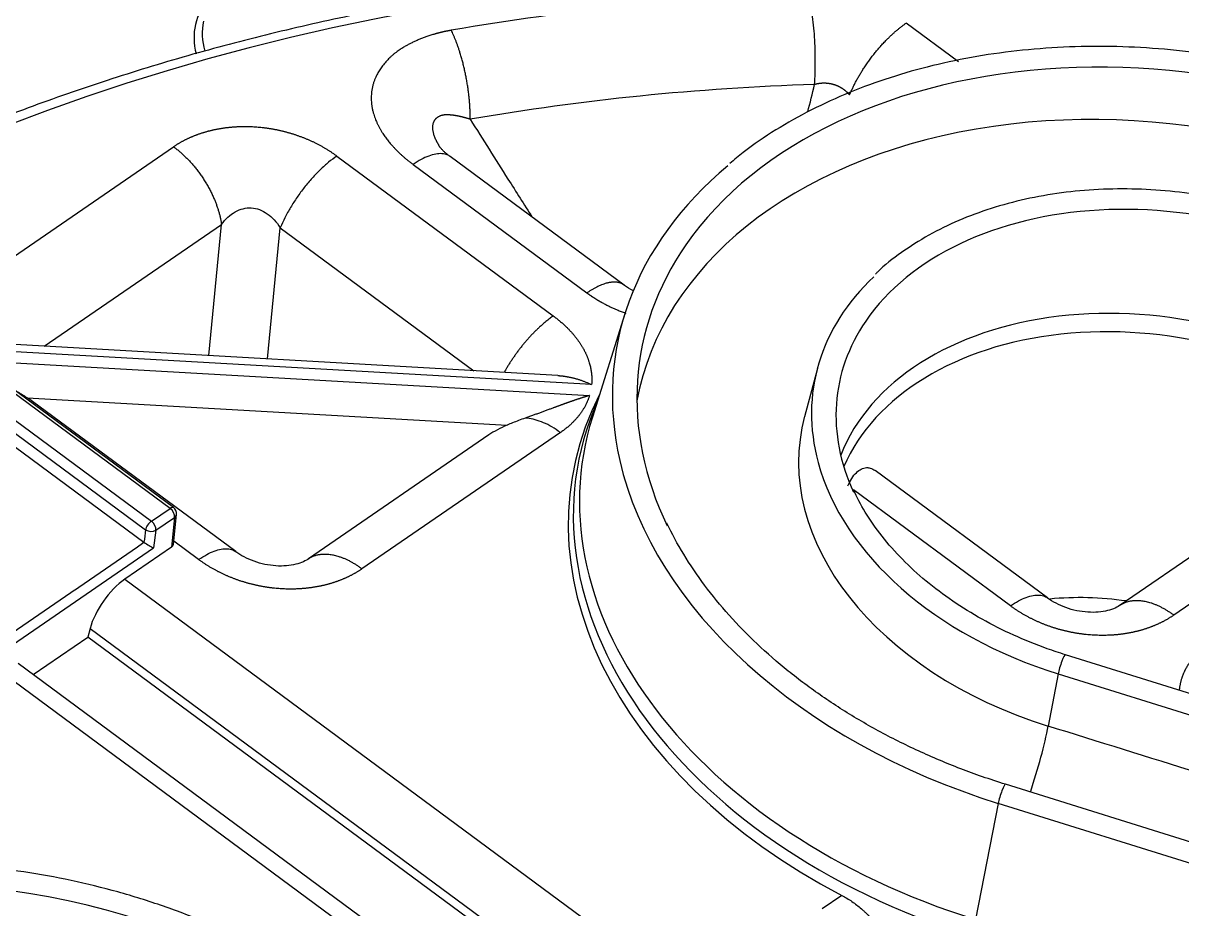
# Model space of a CAD drawing. Header units: millimetres. Extents: x -1286 to 291, y 5350 to 5880.
# Drawn here: x 77.92 to 125.19, y 5698.33 to 5734.45 of the extents above; entities that cross this region are included whole.
import ezdxf

# ---------------------------------------------------------------- set-up
doc = ezdxf.new("R2010")
doc.units = ezdxf.units.MM
doc.layers.add('粗实线层', color=7, linetype='Continuous', lineweight=35)

msp = doc.modelspace()

# ---------------------------------------------------------------- linework, layer by layer
at = {"layer": '粗实线层', "lineweight": 25}
for p, q in [((116.085, 5732.864), (113.943, 5734.447)), ((75.962, 5723.851), (84.058, 5729.409)), ((90.72, 5729.029), (99.551, 5722.505)), ((102.437, 5723.767), (95.344, 5729.007)), ((93.828, 5728.685), (100.921, 5723.446)), ((78.783, 5721.273), (86.016, 5726.238)), ((85.496, 5720.89), (86.016, 5726.238)), ((87.894, 5720.753), (88.414, 5726.101)), ((88.414, 5726.101), (96.304, 5720.273)), ((102.468, 5722.594), (101.144, 5718.373)), ((84.057, 5714.688), (74.123, 5722.026)), ((83.915, 5714.658), (74.151, 5721.87)), ((99.738, 5720.077), (75.973, 5721.433)), ((73.153, 5720.998), (82.917, 5713.786)), ((73.392, 5721.35), (83.156, 5714.137)), ((101.112, 5719.707), (75.266, 5721.181)), ((73.045, 5720.519), (82.853, 5713.274)), ((75.928, 5720.693), (101.025, 5719.261)), ((110.322, 5720.365), (109.797, 5718.392)), ((78.083, 5719.172), (97.664, 5718.055)), ((86.598, 5712.895), (78.306, 5719.02)), ((96.921, 5717.654), (89.564, 5712.603)), ((99.84, 5717.75), (91.744, 5712.193)), ((119.714, 5711.005), (112.674, 5716.205)), ((130.741, 5716.247), (122.68, 5710.714)), ((132.956, 5715.861), (124.86, 5710.304)), ((118.198, 5710.684), (111.794, 5715.414)), ((83.156, 5714.137), (83.915, 5714.658)), ((84.05, 5713.196), (84.178, 5714.414)), ((83.341, 5713.769), (84.1, 5714.29)), ((84.1, 5714.29), (83.972, 5713.075)), ((83.341, 5713.769), (83.243, 5713.043)), ((75.762, 5707.907), (83.243, 5713.043)), ((83.972, 5713.075), (82.067, 5711.766)), ((85.082, 5712.573), (84.064, 5713.325)), ((82.067, 5711.766), (123.306, 5681.305)), ((80.652, 5709.76), (80.559, 5709.412)), ((80.652, 5709.76), (122.502, 5678.846)), ((78.326, 5707.879), (80.559, 5709.412)), ((122.454, 5678.466), (80.559, 5709.412)), ((132.486, 5704.932), (120.44, 5708.689)), ((119.443, 5677.506), (77.717, 5708.329)), ((118.037, 5677.689), (76.799, 5708.15)), ((120.144, 5707.905), (119.74, 5705.779)), ((120.144, 5707.905), (132.189, 5704.148)), ((130.042, 5699.648), (117.996, 5703.405)), ((117.7, 5702.627), (116.766, 5697.895)), ((129.746, 5698.87), (117.7, 5702.627)), ((111.316, 5698.876), (110.516, 5698.327))]:
    msp.add_line(p, q, dxfattribs=at)
msp.add_arc((83.878, 5714.446), 0.301, 354.0317, 53.5479, dxfattribs=at)
for centre, major_axis, ratio, start_param, end_param in [((118.501, 5677.009), (100.383, -17.515), 0.699163, 5.912318, 8.305403), ((118.501, 5677.009), (100.021, -17.452), 0.699163, 5.913241, 8.303431), ((118.443, 5676.673), (99.527, -17.366), 0.699163, 0.310401, 2.020246), ((118.042, 5674.379), (-99.358, 17.337), 0.699163, 4.051191, 4.909232), ((118.007, 5674.177), (-99.062, 17.285), 0.699163, 4.16008, 4.89734), ((123.545, 5677.375), (-82.27, 14.355), 0.699163, 4.139846, 5.588566), ((123.545, 5677.375), (-80.92, 14.119), 0.699163, 5.00107, 5.186477), ((89.827, 5733.414), (4.898, -0.855), 0.699163, 2.763465, 3.446722), ((89.863, 5733.619), (-4.601, 0.803), 0.699163, 6.248966, 6.62076), ((124.474, 5717.265), (21.356, -3.726), 0.699163, 0.9502, 2.82889), ((123.278, 5675.847), (-77.924, 13.597), 0.699163, 5.001069, 5.186477), ((124.123, 5715.256), (-21.18, 3.696), 0.699163, 4.091792, 6.276563), ((124.476, 5717.276), (22.353, -3.9), 0.699163, 2.604263, 3.427577), ((124.475, 5717.273), (-13.295, 2.32), 0.699163, 4.091792, 5.975346), ((124.474, 5717.265), (21.356, -3.726), 0.699163, 2.82889, 3.603566), ((124.474, 5717.268), (-14.286, 2.493), 0.699163, 5.80137, 6.598911), ((123.79, 5713.344), (12.863, -2.244), 0.699163, 0.9502, 3.00091), ((124.475, 5717.273), (-13.295, 2.32), 0.699163, 5.975346, 6.73381), ((123.678, 5712.705), (12.709, -2.218), 0.699163, 0.9502, 2.975529), ((74.661, 5717.714), (-4.517, 0.153), 0.522429, 3.791435, 3.870708), ((123.614, 5712.334), (-23.072, 4.026), 0.699163, 6.113264, 7.669717), ((123.547, 5711.952), (-23.215, 4.051), 0.699163, 6.072668, 7.425033), ((123.716, 5712.919), (-22.925, 4), 0.699163, 6.191307, 7.669717), ((124.123, 5715.256), (-14.461, 2.523), 0.699163, 6.219651, 7.669717), ((100.541, 5716.237), (-4.537, -0.004), 0.518451, 5.398757, 5.635438), ((124.476, 5717.276), (22.353, -3.9), 0.699163, 3.427577, 4.528125), ((124.474, 5717.268), (-14.286, 2.493), 0.699163, 0.315726, 1.386532), ((83.878, 5714.446), (-0.179, -0.243), 0.415765, 3.141614, 4.018489), ((83.878, 5714.446), (-0.171, 0.249), 0.581644, 3.712988, 5.248874), ((83.878, 5714.446), (-0.3, 0.031), 0.704098, 2.473481, 3.141606), ((83.119, 5713.925), (0.179, 0.243), 0.415765, 0.876896, 2.447701), ((83.119, 5713.925), (-0.171, 0.249), 0.581644, 3.712984, 5.248873), ((83.119, 5713.925), (-0.299, 0.04), 0.684228, 0.923259, 2.494055), ((83.022, 5713.198), (-0.281, 0.173), 0.085827, 0.97875, 2.532129), ((83.752, 5713.237), (-0.297, 0.052), 0.698358, 2.521033, 3.189157), ((81.881, 5710.386), (-1.096, -1.564), 0.439955, 4.007407, 5.40367), ((122.188, 5704.166), (-9.509, 1.659), 0.699163, 4.75697, 5.08497), ((120.29, 5708.208), (-0.15, -0.481), 0.130998, 3.141639, 5.432848), ((118.747, 5703.727), (-1.017, -3.262), 0.130998, 1.414633, 2.291256), ((117.845, 5702.92), (0.151, 0.485), 0.130998, 0.000033, 2.260014), ((118.501, 5677.009), (-100.383, 17.515), 0.699163, 6.161367, 8.554451), ((118.501, 5677.009), (100.021, -17.452), 0.699163, 3.021746, 5.411936), ((75.947, 5683.953), (21.356, -3.726), 0.699163, 0.513867, 2.89274)]:
    msp.add_ellipse(centre, major_axis=major_axis, ratio=ratio, start_param=start_param, end_param=end_param, dxfattribs=at)
for points, degree, knots in [([(217.811, 5683.071), (217.744, 5683.321), (217.401, 5684.557), (216.633, 5686.769), (215.49, 5689.701), (214.174, 5692.611), (212.702, 5695.494), (211.073, 5698.346), (209.29, 5701.162), (207.356, 5703.937), (205.274, 5706.667), (203.048, 5709.347), (200.681, 5711.973), (198.178, 5714.54), (195.543, 5717.044), (192.779, 5719.48), (189.892, 5721.846), (186.887, 5724.136), (183.768, 5726.348), (180.541, 5728.477), (177.21, 5730.519), (173.783, 5732.473), (170.263, 5734.333), (166.658, 5736.098), (162.972, 5737.764), (159.213, 5739.329), (155.386, 5740.79), (151.498, 5742.144), (147.555, 5743.39), (143.564, 5744.525), (139.532, 5745.548), (135.464, 5746.456), (131.368, 5747.249), (127.251, 5747.924), (123.119, 5748.481), (118.979, 5748.919), (114.838, 5749.238), (110.704, 5749.436), (106.582, 5749.513), (102.479, 5749.469), (98.403, 5749.305), (94.361, 5749.02), (90.428, 5748.622), (87.514, 5748.238), (85.932, 5747.999), (85.59, 5747.946)], 3, [0, 0, 0, 0, 0.00609, 0.030175, 0.054265, 0.07836, 0.10246, 0.126565, 0.150673, 0.174786, 0.198901, 0.223018, 0.247138, 0.271259, 0.295382, 0.319506, 0.34363, 0.367754, 0.391879, 0.416004, 0.440128, 0.464253, 0.488377, 0.512501, 0.536625, 0.560748, 0.584871, 0.608994, 0.633116, 0.657239, 0.681361, 0.705483, 0.729605, 0.753727, 0.777849, 0.801972, 0.826094, 0.850217, 0.87434, 0.898463, 0.922587, 0.946711, 0.970835, 0.993691, 1, 1, 1, 1]), ([(176.993, 5718.068), (176.483, 5718.414), (174.994, 5719.404), (172.462, 5720.986), (169.358, 5722.775), (166.162, 5724.471), (162.88, 5726.071), (159.519, 5727.572), (156.085, 5728.97), (152.586, 5730.263), (149.028, 5731.448), (145.419, 5732.523), (141.766, 5733.486), (138.076, 5734.335), (134.357, 5735.068), (130.616, 5735.684), (126.86, 5736.181), (123.097, 5736.559), (119.335, 5736.816), (115.581, 5736.952), (111.843, 5736.968), (108.128, 5736.862), (104.443, 5736.635), (100.796, 5736.288), (97.194, 5735.82), (93.645, 5735.234), (90.156, 5734.53), (86.733, 5733.709), (83.383, 5732.773), (80.114, 5731.723), (76.932, 5730.563), (73.842, 5729.294), (70.854, 5727.917), (68.283, 5726.604), (66.737, 5725.727), (66.125, 5725.367)], 3, [0, 0, 0, 0, 0.016383, 0.047441, 0.0785, 0.109558, 0.140616, 0.171672, 0.202727, 0.233782, 0.264835, 0.295888, 0.32694, 0.357992, 0.389044, 0.420096, 0.451148, 0.482201, 0.513254, 0.544308, 0.575363, 0.606419, 0.637476, 0.668535, 0.699596, 0.730658, 0.761721, 0.792786, 0.823852, 0.854919, 0.885986, 0.917053, 0.948119, 0.979183, 1, 1, 1, 1]), ([(110.207, 5731.945), (110.217, 5732.094), (110.225, 5732.249), (110.236, 5732.565), (110.238, 5732.728), (110.238, 5733.056), (110.235, 5733.222), (110.225, 5733.554), (110.217, 5733.72), (110.196, 5734.047), (110.183, 5734.209), (110.152, 5734.525), (110.134, 5734.678), (110.094, 5734.974), (110.072, 5735.116), (110.024, 5735.385), (109.999, 5735.511), (109.971, 5735.629)], 3, [0, 0, 0, 0, 0.125, 0.125, 0.25, 0.25, 0.375, 0.375, 0.5, 0.5, 0.625, 0.625, 0.75, 0.75, 0.875, 0.875, 1, 1, 1, 1]), ([(95.386, 5734.157), (95.374, 5734.155), (95.35, 5734.15), (95.315, 5734.144), (95.28, 5734.138), (95.246, 5734.131), (95.213, 5734.124), (95.18, 5734.118), (95.149, 5734.111), (95.118, 5734.105), (95.087, 5734.098), (95.058, 5734.091), (95.029, 5734.085), (95, 5734.078), (94.973, 5734.071), (94.946, 5734.065), (94.92, 5734.058), (94.894, 5734.052), (94.869, 5734.045), (94.845, 5734.039), (94.821, 5734.033), (94.799, 5734.027), (94.776, 5734.021), (94.755, 5734.015), (94.734, 5734.009), (94.665, 5733.989), (94.55, 5733.954), (94.394, 5733.903), (94.245, 5733.849), (94.101, 5733.792), (93.96, 5733.732), (93.824, 5733.669), (93.696, 5733.605), (93.57, 5733.538), (93.437, 5733.461), (93.289, 5733.368), (93.154, 5733.271), (93.038, 5733.18), (92.949, 5733.102), (92.868, 5733.027), (92.767, 5732.925), (92.65, 5732.793), (92.525, 5732.629), (92.418, 5732.462), (92.339, 5732.316), (92.282, 5732.19), (92.239, 5732.081), (92.207, 5731.981), (92.184, 5731.895), (92.168, 5731.826), (92.155, 5731.757), (92.144, 5731.689), (92.134, 5731.614), (92.127, 5731.531), (92.122, 5731.439), (92.122, 5731.342), (92.126, 5731.258), (92.132, 5731.187), (92.138, 5731.13), (92.146, 5731.068), (92.157, 5731.001), (92.171, 5730.93), (92.192, 5730.841), (92.22, 5730.739), (92.258, 5730.628), (92.296, 5730.527), (92.329, 5730.447), (92.357, 5730.383), (92.38, 5730.334), (92.405, 5730.284), (92.43, 5730.233), (92.457, 5730.183), (92.485, 5730.133), (92.515, 5730.082), (92.546, 5730.031), (92.599, 5729.946), (92.678, 5729.829), (92.786, 5729.685), (92.877, 5729.572), (92.947, 5729.491), (92.992, 5729.441), (93.033, 5729.396), (93.07, 5729.356), (93.109, 5729.315), (93.16, 5729.262), (93.231, 5729.19), (93.3, 5729.124), (93.359, 5729.07), (93.398, 5729.035), (93.439, 5728.998), (93.482, 5728.961), (93.526, 5728.923), (93.572, 5728.885), (93.62, 5728.846), (93.669, 5728.806), (93.721, 5728.766), (93.774, 5728.726), (93.81, 5728.699), (93.828, 5728.685)], 3, [0, 0, 0, 0, 0.003904, 0.00774, 0.011507, 0.015207, 0.018838, 0.022401, 0.025896, 0.029322, 0.03268, 0.035969, 0.03919, 0.042342, 0.045426, 0.048441, 0.051387, 0.054264, 0.057072, 0.059811, 0.062481, 0.065082, 0.067614, 0.070076, 0.072469, 0.074793, 0.093833, 0.112263, 0.130084, 0.147298, 0.165432, 0.182929, 0.199778, 0.215974, 0.23407, 0.255388, 0.279966, 0.296121, 0.311357, 0.325666, 0.339044, 0.368088, 0.396181, 0.423326, 0.450427, 0.465749, 0.482481, 0.500619, 0.510796, 0.520924, 0.531003, 0.541032, 0.551011, 0.563594, 0.576813, 0.590665, 0.605145, 0.612718, 0.620912, 0.629727, 0.639162, 0.649216, 0.659888, 0.677167, 0.69303, 0.70748, 0.720519, 0.727679, 0.734896, 0.74217, 0.749501, 0.75689, 0.764336, 0.771839, 0.7794, 0.787017, 0.810042, 0.832236, 0.853609, 0.862588, 0.870702, 0.877955, 0.884348, 0.889883, 0.898225, 0.910091, 0.925468, 0.931416, 0.93753, 0.94381, 0.950256, 0.956867, 0.963644, 0.970586, 0.977692, 0.984964, 0.9924, 1, 1, 1, 1]), ([(139.65, 5727.865), (139.395, 5728.052), (138.646, 5728.584), (137.334, 5729.411), (135.683, 5730.3), (133.947, 5731.091), (132.141, 5731.778), (130.278, 5732.356), (128.371, 5732.822), (126.435, 5733.171), (124.484, 5733.401), (122.533, 5733.51), (120.597, 5733.497), (118.689, 5733.363), (116.823, 5733.108), (115.015, 5732.734), (113.276, 5732.243), (111.622, 5731.638), (110.061, 5730.926), (108.614, 5730.106), (107.51, 5729.366), (106.929, 5728.877), (106.753, 5728.72)], 3, [0, 0, 0, 0, 0.027832, 0.080496, 0.133166, 0.185832, 0.238495, 0.291153, 0.343809, 0.396465, 0.449123, 0.501785, 0.554454, 0.607131, 0.659818, 0.712517, 0.765226, 0.817942, 0.87066, 0.923367, 0.976049, 1, 1, 1, 1]), ([(111.637, 5731.519), (111.633, 5731.524), (111.625, 5731.533), (111.613, 5731.547), (111.6, 5731.561), (111.587, 5731.574), (111.575, 5731.588), (111.562, 5731.601), (111.549, 5731.614), (111.535, 5731.627), (111.522, 5731.639), (111.509, 5731.651), (111.495, 5731.663), (111.481, 5731.675), (111.467, 5731.687), (111.453, 5731.699), (111.438, 5731.71), (111.424, 5731.721), (111.409, 5731.732), (111.394, 5731.743), (111.38, 5731.753), (111.365, 5731.764), (111.349, 5731.774), (111.334, 5731.784), (111.319, 5731.793), (111.303, 5731.803), (111.287, 5731.812), (111.271, 5731.821), (111.255, 5731.83), (111.239, 5731.839), (111.223, 5731.847), (111.207, 5731.855), (111.19, 5731.863), (111.174, 5731.871), (111.157, 5731.878), (111.14, 5731.886), (111.124, 5731.893), (111.107, 5731.9), (111.089, 5731.906), (111.072, 5731.913), (111.055, 5731.919), (111.038, 5731.925), (111.02, 5731.93), (111.003, 5731.936), (110.985, 5731.941), (110.967, 5731.946), (110.95, 5731.951), (110.932, 5731.955), (110.914, 5731.96), (110.896, 5731.964), (110.878, 5731.968), (110.86, 5731.971), (110.841, 5731.975), (110.823, 5731.978), (110.805, 5731.981), (110.787, 5731.983), (110.768, 5731.986), (110.75, 5731.988), (110.731, 5731.99), (110.713, 5731.992), (110.694, 5731.993), (110.676, 5731.994), (110.657, 5731.995), (110.638, 5731.996), (110.62, 5731.996), (110.601, 5731.997), (110.582, 5731.997), (110.563, 5731.996), (110.545, 5731.996), (110.526, 5731.995), (110.507, 5731.994), (110.488, 5731.993), (110.47, 5731.991), (110.451, 5731.99), (110.432, 5731.988), (110.413, 5731.986), (110.394, 5731.983), (110.376, 5731.98), (110.357, 5731.977), (110.338, 5731.974), (110.319, 5731.971), (110.3, 5731.967), (110.282, 5731.963), (110.263, 5731.959), (110.244, 5731.955), (110.226, 5731.95), (110.213, 5731.947), (110.207, 5731.945)], 3, [0, 0, 0, 0, 0.012089, 0.024154, 0.036196, 0.048214, 0.060209, 0.072183, 0.084136, 0.096068, 0.107981, 0.119874, 0.131749, 0.143606, 0.155446, 0.167269, 0.179076, 0.190868, 0.202645, 0.214408, 0.226157, 0.237893, 0.249617, 0.261329, 0.27303, 0.28472, 0.296401, 0.308072, 0.319734, 0.331387, 0.343033, 0.354672, 0.366304, 0.377931, 0.389551, 0.401167, 0.412778, 0.424386, 0.43599, 0.447592, 0.459191, 0.470789, 0.482385, 0.493981, 0.505577, 0.517174, 0.528771, 0.540371, 0.551972, 0.563576, 0.575184, 0.586795, 0.59841, 0.610031, 0.621657, 0.633288, 0.644927, 0.656572, 0.668225, 0.679887, 0.691557, 0.703237, 0.714926, 0.726626, 0.738337, 0.75006, 0.761795, 0.773543, 0.785304, 0.797079, 0.808869, 0.820674, 0.832495, 0.844332, 0.856187, 0.868059, 0.879949, 0.891858, 0.903787, 0.915736, 0.927706, 0.939698, 0.951711, 0.963748, 0.975807, 0.987891, 1, 1, 1, 1]), ([(96.162, 5730.527), (96.152, 5730.53), (96.133, 5730.536), (96.105, 5730.545), (96.077, 5730.554), (96.05, 5730.562), (96.023, 5730.57), (95.996, 5730.578), (95.969, 5730.586), (95.943, 5730.593), (95.917, 5730.6), (95.891, 5730.607), (95.866, 5730.613), (95.841, 5730.62), (95.816, 5730.626), (95.792, 5730.631), (95.768, 5730.637), (95.744, 5730.642), (95.721, 5730.647), (95.698, 5730.652), (95.675, 5730.657), (95.653, 5730.661), (95.631, 5730.665), (95.609, 5730.669), (95.587, 5730.673), (95.566, 5730.676), (95.546, 5730.679), (95.525, 5730.683), (95.505, 5730.686), (95.485, 5730.688), (95.466, 5730.691), (95.447, 5730.693), (95.428, 5730.695), (95.41, 5730.697), (95.392, 5730.699), (95.374, 5730.701), (95.357, 5730.702), (95.34, 5730.703), (95.323, 5730.705), (95.307, 5730.706), (95.291, 5730.706), (95.275, 5730.707), (95.26, 5730.708), (95.245, 5730.708), (95.23, 5730.708), (95.216, 5730.708), (95.202, 5730.708), (95.188, 5730.708), (95.175, 5730.707), (95.162, 5730.707), (95.149, 5730.706), (95.137, 5730.706), (95.124, 5730.705), (95.113, 5730.704), (95.101, 5730.702), (95.09, 5730.701), (95.079, 5730.7), (95.069, 5730.698), (95.059, 5730.696), (95.039, 5730.693), (95.01, 5730.687), (94.973, 5730.676), (94.937, 5730.664), (94.904, 5730.65), (94.871, 5730.634), (94.841, 5730.616), (94.812, 5730.597), (94.786, 5730.576), (94.761, 5730.553), (94.738, 5730.528), (94.717, 5730.502), (94.697, 5730.474), (94.68, 5730.445), (94.665, 5730.414), (94.652, 5730.382), (94.64, 5730.344), (94.63, 5730.299), (94.623, 5730.246), (94.621, 5730.19), (94.623, 5730.132), (94.63, 5730.072), (94.642, 5730.009), (94.659, 5729.944), (94.68, 5729.877), (94.706, 5729.807), (94.736, 5729.736), (94.762, 5729.679), (94.783, 5729.638), (94.797, 5729.611), (94.812, 5729.583), (94.828, 5729.554), (94.845, 5729.524), (94.863, 5729.493), (94.875, 5729.473), (94.881, 5729.462)], 3, [0, 0, 0, 0, 0.010286, 0.020473, 0.030563, 0.040554, 0.050446, 0.060239, 0.069933, 0.079526, 0.089019, 0.098412, 0.107703, 0.116893, 0.125982, 0.134968, 0.143852, 0.152633, 0.161311, 0.169886, 0.178356, 0.186723, 0.194985, 0.203143, 0.211195, 0.219142, 0.226983, 0.234719, 0.242348, 0.249871, 0.257287, 0.264595, 0.271797, 0.278891, 0.285878, 0.292756, 0.299526, 0.306188, 0.312741, 0.319186, 0.325521, 0.331748, 0.337865, 0.343874, 0.349772, 0.355562, 0.361241, 0.366811, 0.372272, 0.377623, 0.382864, 0.387995, 0.393017, 0.397929, 0.402732, 0.407426, 0.41201, 0.416486, 0.420852, 0.425111, 0.44195, 0.458532, 0.474874, 0.490997, 0.506919, 0.522663, 0.538248, 0.553696, 0.569028, 0.584266, 0.599433, 0.614549, 0.629637, 0.644718, 0.659814, 0.674946, 0.696504, 0.71815, 0.739962, 0.762017, 0.784388, 0.807146, 0.83036, 0.854092, 0.878405, 0.903356, 0.928997, 0.93801, 0.947415, 0.957212, 0.967402, 0.977986, 0.988964, 1, 1, 1, 1]), ([(96.162, 5730.527), (96.676, 5729.707), (97.522, 5728.368), (98.361, 5727.05), (98.69, 5726.535)], 3, [0, 0, 0, 0, 0.606923, 1, 1, 1, 1]), ([(84.058, 5729.409), (84.391, 5729.637), (84.78, 5729.806), (85.16, 5729.97), (85.582, 5730.073), (85.997, 5730.174), (86.44, 5730.212), (86.878, 5730.25), (87.779, 5730.198), (88.225, 5730.11), (88.675, 5730.021), (89.105, 5729.872), (89.542, 5729.72), (89.945, 5729.511), (90.357, 5729.297), (90.72, 5729.029)], 2, [0, 0, 0, 0.125, 0.125, 0.25, 0.25, 0.375, 0.375, 0.5, 0.625, 0.625, 0.75, 0.75, 0.875, 0.875, 1, 1, 1]), ([(90.72, 5729.029), (90.609, 5728.952), (90.496, 5728.867), (90.269, 5728.679), (90.156, 5728.578), (89.931, 5728.361), (89.82, 5728.246), (89.603, 5728.004), (89.496, 5727.878), (89.291, 5727.618), (89.193, 5727.483), (89.005, 5727.211), (88.916, 5727.072), (88.75, 5726.793), (88.673, 5726.653), (88.533, 5726.375), (88.47, 5726.236), (88.414, 5726.101)], 3, [0, 0, 0, 0, 0.125, 0.125, 0.25, 0.25, 0.375, 0.375, 0.5, 0.5, 0.625, 0.625, 0.75, 0.75, 0.875, 0.875, 1, 1, 1, 1]), ([(95.344, 5729.006), (95.308, 5729.034), (95.267, 5729.056), (95.158, 5729.102), (95.086, 5729.118), (94.928, 5729.129), (94.843, 5729.124), (94.662, 5729.092), (94.567, 5729.066), (94.367, 5728.991), (94.263, 5728.944), (94.049, 5728.829), (93.939, 5728.761), (93.828, 5728.685)], 3, [0, 0, 0, 0, 0.117465, 0.117465, 0.293972, 0.293972, 0.470479, 0.470479, 0.646986, 0.646986, 0.823493, 0.823493, 1, 1, 1, 1]), ([(134.158, 5724.095), (133.953, 5724.246), (133.349, 5724.67), (132.28, 5725.317), (130.921, 5725.989), (129.487, 5726.558), (127.994, 5727.018), (126.46, 5727.364), (124.903, 5727.592), (123.341, 5727.699), (121.791, 5727.683), (120.272, 5727.545), (118.802, 5727.286), (117.396, 5726.909), (116.074, 5726.416), (114.846, 5725.816), (113.745, 5725.104), (113.027, 5724.562), (112.718, 5724.238), (112.691, 5724.209)], 3, [0, 0, 0, 0, 0.033881, 0.097835, 0.161799, 0.225756, 0.289706, 0.353653, 0.417602, 0.48156, 0.545534, 0.609529, 0.673552, 0.737602, 0.801675, 0.86575, 0.929794, 0.993756, 1, 1, 1, 1]), ([(86.016, 5726.238), (86.096, 5726.347), (86.183, 5726.446), (86.369, 5726.618), (86.468, 5726.692), (86.676, 5726.81), (86.784, 5726.854), (87.005, 5726.909), (87.117, 5726.919), (87.342, 5726.907), (87.454, 5726.883), (87.672, 5726.803), (87.778, 5726.747), (87.98, 5726.606), (88.076, 5726.521), (88.255, 5726.327), (88.338, 5726.219), (88.414, 5726.101)], 3, [0, 0, 0, 0, 0.125, 0.125, 0.25, 0.25, 0.375, 0.375, 0.5, 0.5, 0.625, 0.625, 0.75, 0.75, 0.875, 0.875, 1, 1, 1, 1]), ([(102.818, 5723.531), (102.812, 5723.534), (102.677, 5723.603), (102.556, 5723.678), (102.453, 5723.755)], 3, [0, 0, 0, 0, 0.045338, 1, 1, 1, 1]), ([(100.921, 5723.446), (100.929, 5723.44), (100.946, 5723.428), (100.97, 5723.41), (100.994, 5723.393), (101.018, 5723.376), (101.042, 5723.359), (101.066, 5723.343), (101.089, 5723.327), (101.112, 5723.311), (101.135, 5723.296), (101.157, 5723.281), (101.179, 5723.267), (101.201, 5723.252), (101.223, 5723.239), (101.245, 5723.225), (101.266, 5723.212), (101.286, 5723.199), (101.307, 5723.186), (101.327, 5723.174), (101.347, 5723.162), (101.367, 5723.15), (101.386, 5723.139), (101.405, 5723.128), (101.423, 5723.117), (101.441, 5723.107), (101.459, 5723.096), (101.477, 5723.086), (101.494, 5723.077), (101.511, 5723.067), (101.566, 5723.036), (101.661, 5722.986), (101.795, 5722.917), (101.928, 5722.853), (102.06, 5722.793), (102.202, 5722.732), (102.352, 5722.672), (102.46, 5722.631), (102.512, 5722.612)], 3, [0, 0, 0, 0, 0.017731, 0.035204, 0.05242, 0.069379, 0.086079, 0.102522, 0.118706, 0.134631, 0.150298, 0.165705, 0.180854, 0.195743, 0.210373, 0.224743, 0.238854, 0.252705, 0.266296, 0.279628, 0.292699, 0.30551, 0.318062, 0.330352, 0.342382, 0.354152, 0.36566, 0.376907, 0.387892, 0.398616, 0.409079, 0.494301, 0.577448, 0.658512, 0.737497, 0.814416, 0.910621, 1, 1, 1, 1]), ([(99.551, 5722.505), (99.963, 5722.201), (100.274, 5721.859), (100.58, 5721.524), (100.779, 5721.164), (100.976, 5720.807), (101.144, 5720.071), (101.112, 5719.707)], 2, [0, 0, 0, 0.25, 0.25, 0.5, 0.5, 0.75, 1, 1, 1]), ([(99.737, 5720.076), (99.745, 5720.076), (99.768, 5720.074), (99.805, 5720.071), (99.848, 5720.067), (99.892, 5720.063), (99.936, 5720.058), (99.982, 5720.052), (100.027, 5720.045), (100.073, 5720.038), (100.12, 5720.03), (100.167, 5720.021), (100.215, 5720.012), (100.263, 5720.002), (100.312, 5719.99), (100.361, 5719.978), (100.411, 5719.966), (100.463, 5719.951), (100.517, 5719.936), (100.573, 5719.918), (100.629, 5719.9), (100.684, 5719.881), (100.739, 5719.862), (100.793, 5719.842), (100.848, 5719.821), (100.901, 5719.799), (100.954, 5719.777), (101.007, 5719.754), (101.06, 5719.731), (101.094, 5719.715), (101.112, 5719.707)], 3, [0, 0, 0, 0, 0.017812, 0.048765, 0.080112, 0.111849, 0.143975, 0.176489, 0.209387, 0.242668, 0.276328, 0.310364, 0.344773, 0.379553, 0.4147, 0.450209, 0.486078, 0.522302, 0.56326, 0.604032, 0.644612, 0.684991, 0.725163, 0.765122, 0.804859, 0.844369, 0.883645, 0.922679, 0.961466, 1, 1, 1, 1]), ([(78.083, 5719.172), (78.023, 5719.209), (77.894, 5719.287), (77.744, 5719.371), (77.662, 5719.415), (77.657, 5719.417)], 3, [0, 0, 0, 0, 0.485223, 0.970447, 1, 1, 1, 1]), ([(101.025, 5719.261), (101.014, 5719.258), (100.994, 5719.252), (100.962, 5719.243), (100.931, 5719.233), (100.899, 5719.224), (100.868, 5719.214), (100.836, 5719.204), (100.804, 5719.195), (100.772, 5719.185), (100.74, 5719.174), (100.708, 5719.164), (100.676, 5719.154), (100.644, 5719.143), (100.612, 5719.133), (100.58, 5719.122), (100.548, 5719.112), (100.515, 5719.101), (100.483, 5719.09), (100.451, 5719.079), (100.418, 5719.068), (100.386, 5719.057), (100.353, 5719.045), (100.32, 5719.034), (100.288, 5719.023), (100.255, 5719.011), (100.222, 5719), (100.19, 5718.988), (100.157, 5718.977), (100.124, 5718.965), (100.091, 5718.953), (100.058, 5718.941), (100.025, 5718.93), (99.992, 5718.918), (99.959, 5718.906), (99.926, 5718.894), (99.893, 5718.882), (99.86, 5718.87), (99.827, 5718.858), (99.794, 5718.846), (99.761, 5718.834), (99.728, 5718.821), (99.695, 5718.809), (99.662, 5718.797), (99.628, 5718.785), (99.595, 5718.773), (99.562, 5718.76), (99.518, 5718.744), (99.462, 5718.723), (99.395, 5718.698), (99.327, 5718.673), (99.258, 5718.648), (99.19, 5718.623), (99.12, 5718.597), (99.051, 5718.572), (98.98, 5718.546), (98.91, 5718.52), (98.838, 5718.494), (98.767, 5718.468), (98.695, 5718.442), (98.622, 5718.416), (98.549, 5718.39), (98.476, 5718.364), (98.427, 5718.347), (98.402, 5718.339)], 3, [0, 0, 0, 0, 0.012493, 0.024998, 0.037514, 0.05004, 0.062577, 0.075123, 0.087677, 0.100239, 0.112809, 0.125386, 0.137969, 0.150558, 0.163152, 0.175751, 0.188354, 0.20096, 0.21357, 0.226183, 0.238798, 0.251414, 0.264032, 0.276651, 0.289271, 0.30189, 0.31451, 0.327129, 0.339746, 0.352363, 0.364978, 0.377591, 0.390202, 0.402811, 0.415417, 0.42802, 0.44062, 0.453217, 0.46581, 0.4784, 0.490986, 0.503568, 0.516146, 0.52872, 0.54129, 0.553856, 0.566418, 0.578975, 0.604163, 0.629511, 0.655015, 0.680674, 0.706486, 0.732447, 0.758558, 0.784815, 0.811217, 0.837762, 0.86445, 0.891279, 0.91825, 0.945361, 0.972611, 1, 1, 1, 1]), ([(101.025, 5719.261), (100.894, 5718.829), (100.595, 5718.447), (100.294, 5718.062), (99.84, 5717.75)], 2, [0, 0, 0, 0.5, 0.5, 1, 1, 1]), ([(99.84, 5717.75), (99.726, 5717.835), (99.611, 5717.911), (99.38, 5718.046), (99.264, 5718.104), (99.035, 5718.203), (98.921, 5718.243), (98.698, 5718.302), (98.589, 5718.323), (98.483, 5718.333)], 3, [0, 0, 0, 0, 0.25, 0.25, 0.5, 0.5, 0.75, 0.75, 1, 1, 1, 1]), ([(111.566, 5715.582), (111.616, 5715.694), (111.669, 5715.794), (111.784, 5715.971), (111.846, 5716.049), (111.977, 5716.177), (112.045, 5716.226), (112.183, 5716.295), (112.253, 5716.315), (112.342, 5716.321), (112.359, 5716.321), (112.394, 5716.319), (112.447, 5716.313), (112.532, 5716.29), (112.598, 5716.256), (112.644, 5716.227), (112.657, 5716.218), (112.67, 5716.209)], 3, [0, 0, 0, 0, 0.175273, 0.175273, 0.350547, 0.350547, 0.52582, 0.52582, 0.701094, 0.701094, 0.744912, 0.744912, 0.78873, 0.876367, 0.964004, 0.964004, 1, 1, 1, 1]), ([(120.44, 5708.689), (120.191, 5708.767), (119.473, 5709.007), (118.319, 5709.473), (117.026, 5710.125), (115.827, 5710.865), (114.737, 5711.684), (113.769, 5712.571), (112.937, 5713.515), (112.268, 5714.47), (111.93, 5715.112), (111.79, 5715.422)], 3, [0, 0, 0, 0, 0.062065, 0.18086, 0.299644, 0.418372, 0.537046, 0.655688, 0.774328, 0.893032, 1, 1, 1, 1]), ([(117.996, 5703.405), (117.679, 5703.504), (116.765, 5703.805), (115.287, 5704.373), (113.603, 5705.149), (112.004, 5706.019), (110.503, 5706.977), (109.112, 5708.014), (107.841, 5709.122), (106.7, 5710.293), (105.699, 5711.516), (104.849, 5712.772), (104.388, 5713.625), (104.184, 5714.052)], 3, [0, 0, 0, 0, 0.049912, 0.145192, 0.240476, 0.335738, 0.430979, 0.526202, 0.621414, 0.716624, 0.81185, 0.907121, 1, 1, 1, 1]), ([(85.082, 5712.573), (85.194, 5712.649), (85.304, 5712.717), (85.517, 5712.832), (85.621, 5712.879), (85.821, 5712.954), (85.917, 5712.98), (86.097, 5713.012), (86.183, 5713.017), (86.34, 5713.006), (86.413, 5712.989), (86.529, 5712.941), (86.575, 5712.914), (86.616, 5712.88)], 3, [0, 0, 0, 0, 0.173194, 0.173194, 0.346388, 0.346388, 0.519582, 0.519582, 0.692776, 0.692776, 0.865969, 0.865969, 1, 1, 1, 1]), ([(89.587, 5712.616), (89.524, 5712.567), (89.371, 5712.48), (89.061, 5712.371), (88.678, 5712.307), (88.239, 5712.302), (87.778, 5712.365), (87.331, 5712.493), (86.927, 5712.674), (86.703, 5712.815), (86.6, 5712.892)], 3, [0, 0, 0, 0, 0.130285, 0.256285, 0.378503, 0.498507, 0.618777, 0.741716, 0.868698, 1, 1, 1, 1]), ([(91.744, 5712.193), (91.411, 5711.964), (91.022, 5711.795), (90.643, 5711.631), (90.22, 5711.528), (89.806, 5711.427), (89.363, 5711.389), (88.924, 5711.352), (88.024, 5711.403), (87.577, 5711.492), (87.127, 5711.58), (86.697, 5711.73), (86.26, 5711.881), (85.857, 5712.091), (85.446, 5712.305), (85.082, 5712.573)], 2, [0, 0, 0, 0.125, 0.125, 0.25, 0.25, 0.375, 0.375, 0.5, 0.625, 0.625, 0.75, 0.75, 0.875, 0.875, 1, 1, 1]), ([(118.198, 5710.684), (118.31, 5710.76), (118.419, 5710.827), (118.633, 5710.942), (118.737, 5710.99), (118.937, 5711.064), (119.032, 5711.091), (119.213, 5711.123), (119.298, 5711.128), (119.456, 5711.117), (119.528, 5711.1), (119.644, 5711.052), (119.691, 5711.025), (119.732, 5710.991)], 3, [0, 0, 0, 0, 0.173194, 0.173194, 0.346388, 0.346388, 0.519582, 0.519582, 0.692776, 0.692776, 0.865969, 0.865969, 1, 1, 1, 1]), ([(122.702, 5710.727), (122.639, 5710.678), (122.486, 5710.591), (122.177, 5710.482), (121.794, 5710.418), (121.355, 5710.413), (120.894, 5710.476), (120.447, 5710.603), (120.043, 5710.785), (119.818, 5710.926), (119.716, 5711.003)], 3, [0, 0, 0, 0, 0.130285, 0.256285, 0.378503, 0.498507, 0.618777, 0.741716, 0.868698, 1, 1, 1, 1]), ([(124.86, 5710.304), (124.527, 5710.075), (124.138, 5709.906), (123.758, 5709.742), (123.336, 5709.639), (122.921, 5709.538), (122.478, 5709.5), (122.04, 5709.463), (121.139, 5709.514), (120.693, 5709.602), (120.243, 5709.691), (119.813, 5709.84), (119.376, 5709.992), (118.973, 5710.201), (118.562, 5710.415), (118.198, 5710.684)], 2, [0, 0, 0, 0.125, 0.125, 0.25, 0.25, 0.375, 0.375, 0.5, 0.625, 0.625, 0.75, 0.75, 0.875, 0.875, 1, 1, 1]), ([(125.094, 5707.233), (125.107, 5707.386), (125.21, 5707.849), (125.367, 5708.14), (125.526, 5708.436), (125.771, 5708.701), (126.022, 5708.971), (126.355, 5709.2)], 2, [0, 0, 0, 0.138395, 0.425597, 0.425597, 0.712798, 0.712798, 1, 1, 1]), ([(96.73, 5688.367), (96.596, 5688.608), (96.191, 5689.295), (95.422, 5690.408), (94.364, 5691.676), (93.168, 5692.886), (91.842, 5694.028), (90.398, 5695.094), (88.844, 5696.077), (87.195, 5696.968), (85.461, 5697.761), (83.656, 5698.451), (81.794, 5699.032), (79.888, 5699.5), (77.953, 5699.852), (76.002, 5700.085), (74.051, 5700.197), (72.114, 5700.187), (70.205, 5700.055), (68.339, 5699.803), (66.529, 5699.431), (64.788, 5698.943), (63.132, 5698.341), (61.569, 5697.631), (60.118, 5696.815), (58.945, 5696.024), (58.297, 5695.483), (58.06, 5695.27)], 3, [0, 0, 0, 0, 0.021951, 0.063245, 0.10458, 0.145956, 0.187358, 0.228774, 0.270196, 0.311619, 0.353038, 0.394454, 0.435867, 0.477279, 0.51869, 0.560103, 0.601519, 0.642939, 0.684367, 0.725803, 0.767247, 0.808699, 0.850158, 0.891618, 0.933069, 0.974501, 1, 1, 1, 1]), ([(111.316, 5698.876), (111.459, 5698.801), (111.597, 5698.718), (111.866, 5698.534), (111.996, 5698.433), (112.137, 5698.309), (112.153, 5698.295), (112.184, 5698.267), (112.199, 5698.253), (112.246, 5698.21), (112.336, 5698.123), (112.423, 5698.033), (112.589, 5697.847), (112.693, 5697.718), (112.812, 5697.547), (112.835, 5697.512), (112.88, 5697.442), (112.903, 5697.407), (112.967, 5697.3), (113.007, 5697.229), (113.119, 5697.011), (113.183, 5696.863), (113.248, 5696.674), (113.261, 5696.636), (113.284, 5696.56), (113.295, 5696.522), (113.326, 5696.406), (113.343, 5696.329), (113.385, 5696.099), (113.4, 5695.946), (113.402, 5695.793)], 3, [0, 0, 0, 0, 0.125, 0.125, 0.25, 0.25, 0.265625, 0.265625, 0.28125, 0.28125, 0.3125, 0.375, 0.375, 0.5, 0.5, 0.53125, 0.53125, 0.5625, 0.5625, 0.625, 0.625, 0.75, 0.75, 0.78125, 0.78125, 0.8125, 0.8125, 0.875, 0.875, 1, 1, 1, 1])]:
    msp.add_open_spline(points, degree=degree, knots=knots, dxfattribs=at)
for points, weights in [([(96.162, 5730.527), (96.168, 5731.793), (95.873, 5733.174), (95.386, 5734.157)], [1.1024633721, 0.965844477103, 0.965845542641, 1.10246656872]), ([(111.637, 5731.519), (112.112, 5732.679), (112.99, 5733.793), (113.943, 5734.447)], [1.10246650153, 0.965843206162, 0.965844499503, 1.10247038155]), ([(84.058, 5729.409), (85.097, 5728.641), (85.842, 5727.434), (86.016, 5726.238)], [1.10246777921, 0.965845437987, 0.965844073611, 1.10246368608]), ([(102.448, 5723.759), (102.121, 5724.014), (101.572, 5723.892), (100.921, 5723.446)], [1.01817918049, 0.977285355592, 1.00538411739, 1.10247546589]), ([(99.551, 5722.505), (98.804, 5721.992), (98.072, 5721.159), (97.545, 5720.201)], [1.10246971846, 0.992372409596, 0.970994609293, 1.03833631756]), ([(89.606, 5712.628), (89.58, 5712.613), (89.555, 5712.597), (89.53, 5712.58)], [1.03425315693, 1.03733997554, 1.04063542708, 1.04413951157]), ([(91.744, 5712.193), (90.948, 5712.781), (90.171, 5712.949), (89.606, 5712.628)], [1.10246777921, 0.994659956321, 0.971921753115, 1.03425316959]), ([(122.722, 5710.738), (122.696, 5710.723), (122.671, 5710.707), (122.646, 5710.69)], [1.03425315693, 1.03733997554, 1.04063542708, 1.04413951157]), ([(124.86, 5710.304), (124.064, 5710.892), (123.287, 5711.06), (122.722, 5710.738)], [1.10246777921, 0.994659956321, 0.971921753115, 1.03425316959])]:
    msp.add_rational_spline(points, weights, degree=3, dxfattribs=at)
for points, degree in [([(109.932, 5730.825), (110.024, 5731.198), (110.115, 5731.571), (110.207, 5731.945)], 3), ([(95.383, 5728.978), (94.996, 5729.258), (94.879, 5729.467)], 2), ([(98.402, 5718.339), (98.31, 5718.306), (98.132, 5718.242), (97.885, 5718.147), (97.735, 5718.085), (97.664, 5718.055)], 3), ([(98.483, 5718.333), (98.474, 5718.334), (98.456, 5718.335), (98.429, 5718.337), (98.411, 5718.338), (98.402, 5718.339)], 3), ([(82.917, 5713.786), (82.896, 5713.616), (82.874, 5713.445), (82.853, 5713.275)], 3), ([(75.904, 5708.505), (82.853, 5713.274)], 1), ([(132.022, 5701.948), (127.928, 5703.225), (123.834, 5704.502), (119.74, 5705.779)], 3)]:
    msp.add_open_spline(points, degree=degree, dxfattribs=at)

doc.saveas('drawing.dxf')
